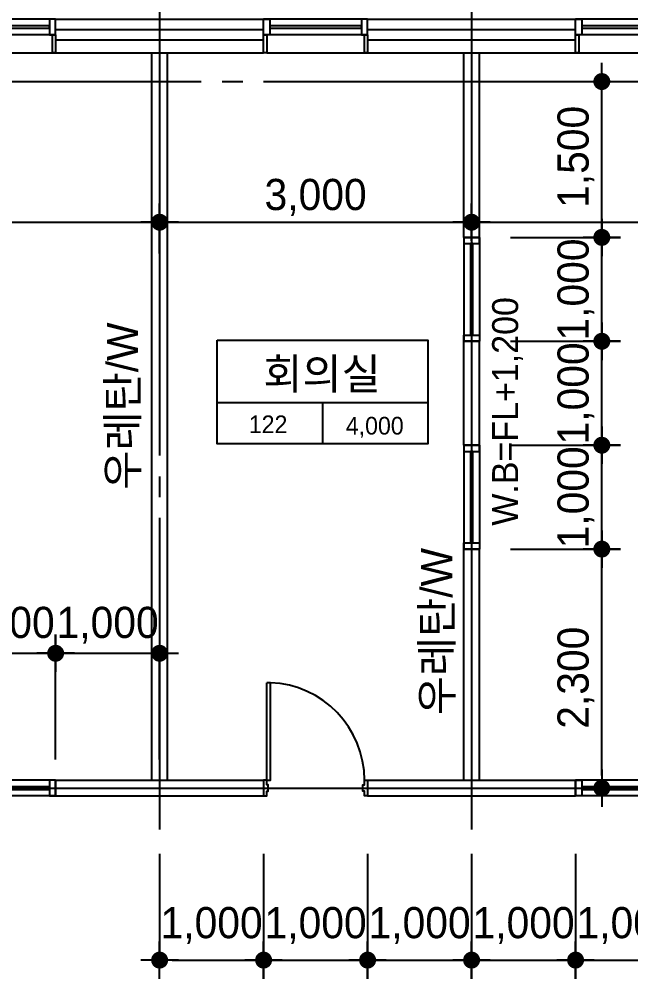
# Model space of a CAD drawing. Extents: x 13990145 to 14069640, y -1806033 to -1750552.
# Drawn here: x 14017089 to 14022971, y -1768764 to -1759529 of the extents above; entities that cross this region are included whole.
import ezdxf
from ezdxf.enums import TextEntityAlignment as Align

# ---------------------------------------------------------------- set-up
doc = ezdxf.new("R2010")
doc.units = 0
doc.header["$LTSCALE"] = 100
doc.header["$MEASUREMENT"] = 0
doc.header["$PDSIZE"] = -10
doc.linetypes.add('CEN', pattern=[66, 60, -2, 2, -2])
doc.layers.get('0').update_dxf_attribs({"linetype": 'CONTINUOUS'})
doc.layers.get('Defpoints').update_dxf_attribs({"linetype": 'CONTINUOUS'})
for name, color, linetype in [('0-내벽고정식', 7, 'CONTINUOUS'), ('CEN', 1, 'CEN'), ('DIM', 7, 'CONTINUOUS'), ('TEX', 3, 'CONTINUOUS'), ('TEXT1', 7, 'CONTINUOUS'), ('TEXT2', 7, 'CONTINUOUS'), ('WALL-UNKNOWN', 3, 'CONTINUOUS'), ('WID', 4, 'CONTINUOUS')]:
    doc.layers.add(name, color=color, linetype=linetype)
doc.styles.add('HY울를도M', font='HYWULM.TTF')
doc.styles.add('굴림', font='H2HDRM.TTF')
doc.dimstyles.new('DIM100', dxfattribs={"dimtxt": 300, "dimasz": 120, "dimexe": 1, "dimexo": 100, "dimgap": 60, "dimtad": 1, "dimdec": 4, "dimzin": 0, "dimdsep": 46, "dimlunit": 6, "dimtxsty": '굴림', "dimblk": 'DOTT', "dimcen": 0.09, "dimadec": 0, "dimazin": 0, "dimtfac": 1, "dimtdec": 4, "dimtofl": 0, "dimtmove": 2, "dimatfit": 2, "dimldrblk": 'DOTT', "dimfxl": 1, "dimtolj": 1, "dimtzin": 0, "dimarcsym": 0})
doc.dimstyles.new('DIM50', dxfattribs={"dimscale": 50, "dimtxt": 3, "dimasz": 1.2, "dimexe": 1, "dimexo": 1, "dimgap": 0.6, "dimtad": 1, "dimdec": 4, "dimzin": 0, "dimdsep": 46, "dimlunit": 6, "dimtxsty": '굴림', "dimblk": 'DOTT', "dimcen": 0.09, "dimadec": 0, "dimazin": 0, "dimtfac": 1, "dimtdec": 4, "dimtofl": 0, "dimtmove": 2, "dimatfit": 2, "dimldrblk": 'DOTT', "dimfxl": 1, "dimtolj": 1, "dimtzin": 0, "dimarcsym": 0})

# ---------------------------------------------------------------- blocks, each defined once
blk = doc.blocks.new('aw-1000-325')
at = {"layer": 'WID', "color": 8}
for p, q in [((970, 325), (0, 325)), ((0, 150), (1000, 150)), ((0, 0), (1000, 0))]:
    blk.add_line(p, q, dxfattribs=at)
at = {"layer": 'WID'}
for points in [[(0, 325), (30, 325), (30, 150), (0, 150)], [(970, 325), (1000, 325), (1000, 150), (970, 150)], [(60, 150), (0, 150), (0, 0), (60, 0)], [(940, 150), (1000, 150), (1000, 0), (940, 0)], [(60, 63), (940, 63), (940, 87), (60, 87)]]:
    blk.add_lwpolyline(points, close=True, dxfattribs=at)
blk = doc.blocks.new('DOTT')
for p, q in [((0, 1.5), (0, -1.5)), ((-1.5, 0), (1.5, 0))]:
    blk.add_line(p, q)
at = {"color": 6, "const_width": 0.68}
blk.add_lwpolyline([(-0.34, 0, 1), (0.34, 0, 1)], format="xyb", close=True, dxfattribs=at)
blk = doc.blocks.new('*D83')
at = {"layer": 'Defpoints', "color": 0, "lineweight": -3, "ltscale": 3}
for p in [(14020439.5, -1757728.6), (14019439.5, -1759528.6), (14020439.5, -1759528.6)]:
    blk.add_point(p, dxfattribs=at)
at = {"layer": 'DIM', "color": 7, "lineweight": -2, "ltscale": 3}
for p, q in [((14019439.5, -1759428.6), (14019439.5, -1757727.6)), ((14019559.5, -1757728.6), (14020319.5, -1757728.6)), ((14020439.5, -1759428.6), (14020439.5, -1757727.6))]:
    blk.add_line(p, q, dxfattribs=at)
at = {"layer": 'DIM', "color": 7, "lineweight": -2, "ltscale": 3, "xscale": 120, "yscale": 120, "zscale": 120, "rotation": 180}
blk.add_blockref('DOTT', (14019439.5, -1757728.6), dxfattribs=at)
at = {"layer": 'DIM', "color": 7, "lineweight": -2, "ltscale": 3, "xscale": 120, "yscale": 120, "zscale": 120}
blk.add_blockref('DOTT', (14020439.5, -1757728.6), dxfattribs=at)
at = {"layer": 'DIM', "color": 3, "ltscale": 3, "insert": (14019939.5, -1757458.9), "char_height": 300, "attachment_point": 5, "style": '굴림'}
blk.add_mtext('\\A1;1,000', dxfattribs=at)
blk = doc.blocks.new('*D85')
at = {"layer": 'Defpoints', "color": 0, "lineweight": -3, "ltscale": 3}
for p in [(14017439.5, -1757728.6), (14016439.5, -1759528.6), (14017439.5, -1759528.6)]:
    blk.add_point(p, dxfattribs=at)
at = {"layer": 'DIM', "color": 7, "lineweight": -2, "ltscale": 3}
for p, q in [((14016439.5, -1759428.6), (14016439.5, -1757727.6)), ((14016559.5, -1757728.6), (14017319.5, -1757728.6)), ((14017439.5, -1759428.6), (14017439.5, -1757727.6))]:
    blk.add_line(p, q, dxfattribs=at)
at = {"layer": 'DIM', "color": 7, "lineweight": -2, "ltscale": 3, "xscale": 120, "yscale": 120, "zscale": 120, "rotation": 180}
blk.add_blockref('DOTT', (14016439.5, -1757728.6), dxfattribs=at)
at = {"layer": 'DIM', "color": 7, "lineweight": -2, "ltscale": 3, "xscale": 120, "yscale": 120, "zscale": 120}
blk.add_blockref('DOTT', (14017439.5, -1757728.6), dxfattribs=at)
at = {"layer": 'DIM', "color": 3, "ltscale": 3, "insert": (14016939.5, -1757458.9), "char_height": 300, "attachment_point": 5, "style": '굴림'}
blk.add_mtext('\\A1;1,000', dxfattribs=at)
blk = doc.blocks.new('*D86')
at = {"layer": 'Defpoints', "color": 0, "lineweight": -3, "ltscale": 3}
for p in [(14022439.5, -1757728.6), (14020439.5, -1759528.6), (14022439.5, -1759528.6)]:
    blk.add_point(p, dxfattribs=at)
at = {"layer": 'DIM', "color": 7, "lineweight": -2, "ltscale": 3}
for p, q in [((14020439.5, -1759428.6), (14020439.5, -1757727.6)), ((14020559.5, -1757728.6), (14022319.5, -1757728.6)), ((14022439.5, -1759428.6), (14022439.5, -1757727.6))]:
    blk.add_line(p, q, dxfattribs=at)
at = {"layer": 'DIM', "color": 7, "lineweight": -2, "ltscale": 3, "xscale": 120, "yscale": 120, "zscale": 120, "rotation": 180}
blk.add_blockref('DOTT', (14020439.5, -1757728.6), dxfattribs=at)
at = {"layer": 'DIM', "color": 7, "lineweight": -2, "ltscale": 3, "xscale": 120, "yscale": 120, "zscale": 120}
blk.add_blockref('DOTT', (14022439.5, -1757728.6), dxfattribs=at)
at = {"layer": 'DIM', "color": 3, "ltscale": 3, "insert": (14021439.5, -1757489.5), "char_height": 300, "attachment_point": 5, "style": '굴림'}
blk.add_mtext('\\A1;2,000', dxfattribs=at)
blk = doc.blocks.new('*D87')
at = {"layer": 'Defpoints', "color": 0, "lineweight": -3, "ltscale": 3}
for p in [(14019439.5, -1757728.6), (14017439.5, -1759528.6), (14019439.5, -1759528.6)]:
    blk.add_point(p, dxfattribs=at)
at = {"layer": 'DIM', "color": 7, "lineweight": -2, "ltscale": 3}
for p, q in [((14017439.5, -1759428.6), (14017439.5, -1757727.6)), ((14017559.5, -1757728.6), (14019319.5, -1757728.6)), ((14019439.5, -1759428.6), (14019439.5, -1757727.6))]:
    blk.add_line(p, q, dxfattribs=at)
at = {"layer": 'DIM', "color": 7, "lineweight": -2, "ltscale": 3, "xscale": 120, "yscale": 120, "zscale": 120, "rotation": 180}
blk.add_blockref('DOTT', (14017439.5, -1757728.6), dxfattribs=at)
at = {"layer": 'DIM', "color": 7, "lineweight": -2, "ltscale": 3, "xscale": 120, "yscale": 120, "zscale": 120}
blk.add_blockref('DOTT', (14019439.5, -1757728.6), dxfattribs=at)
at = {"layer": 'DIM', "color": 3, "ltscale": 3, "insert": (14018439.5, -1757489.5), "char_height": 300, "attachment_point": 5, "style": '굴림'}
blk.add_mtext('\\A1;2,000', dxfattribs=at)
blk = doc.blocks.new('*D88')
at = {"layer": 'Defpoints', "color": 0, "lineweight": -3, "ltscale": 3}
for p in [(14023439.5, -1757728.6), (14022439.5, -1759528.6), (14023439.5, -1759528.6)]:
    blk.add_point(p, dxfattribs=at)
at = {"layer": 'DIM', "color": 7, "lineweight": -2, "ltscale": 3}
for p, q in [((14022439.5, -1759428.6), (14022439.5, -1757727.6)), ((14022559.5, -1757728.6), (14023319.5, -1757728.6)), ((14023439.5, -1759428.6), (14023439.5, -1757727.6))]:
    blk.add_line(p, q, dxfattribs=at)
at = {"layer": 'DIM', "color": 7, "lineweight": -2, "ltscale": 3, "xscale": 120, "yscale": 120, "zscale": 120, "rotation": 180}
blk.add_blockref('DOTT', (14022439.5, -1757728.6), dxfattribs=at)
at = {"layer": 'DIM', "color": 7, "lineweight": -2, "ltscale": 3, "xscale": 120, "yscale": 120, "zscale": 120}
blk.add_blockref('DOTT', (14023439.5, -1757728.6), dxfattribs=at)
at = {"layer": 'DIM', "color": 3, "ltscale": 3, "insert": (14022939.5, -1757458.9), "char_height": 300, "attachment_point": 5, "style": '굴림'}
blk.add_mtext('\\A1;1,000', dxfattribs=at)
blk = doc.blocks.new('aw-1000-150')
at = {"layer": 'WID', "color": 8}
for p, q in [((0, 150), (-1000, 150)), ((0, 0), (-1000, 0))]:
    blk.add_line(p, q, dxfattribs=at)
at = {"layer": 'WID'}
for points in [[(-940, 0), (-1000, 0), (-1000, 150), (-940, 150)], [(-60, 0), (0, 0), (0, 150), (-60, 150)], [(-60, 87), (-940, 87), (-940, 63), (-60, 63)]]:
    blk.add_lwpolyline(points, close=True, dxfattribs=at)
blk = doc.blocks.new('*D225')
at = {"layer": 'Defpoints', "color": 0, "lineweight": -3}
for p in [(14021439.5, -1761482.6), (14021439.5, -1761757.4), (14018439.5, -1762082.6)]:
    blk.add_point(p, dxfattribs=at)
at = {"layer": 'DIM', "color": 7, "lineweight": -2}
for p, q in [((14018439.5, -1761782.6), (14018439.5, -1761382.6)), ((14021439.5, -1761457.4), (14021439.5, -1761382.6)), ((14018559.5, -1761482.6), (14021319.5, -1761482.6))]:
    blk.add_line(p, q, dxfattribs=at)
at = {"layer": 'DIM', "color": 7, "lineweight": -2, "xscale": 120, "yscale": 120, "zscale": 120, "rotation": 180}
blk.add_blockref('DOTT', (14018439.5, -1761482.6), dxfattribs=at)
at = {"layer": 'DIM', "color": 7, "lineweight": -2, "xscale": 120, "yscale": 120, "zscale": 120}
blk.add_blockref('DOTT', (14021439.5, -1761482.6), dxfattribs=at)
at = {"layer": 'DIM', "color": 3, "insert": (14019939.5, -1761243.5), "char_height": 300, "attachment_point": 5, "style": '굴림'}
blk.add_mtext('\\A1;3,000', dxfattribs=at)
blk = doc.blocks.new('*D226')
at = {"layer": 'Defpoints', "color": 0, "lineweight": -3}
for p in [(14018439.5, -1761482.6), (14018439.5, -1762082.6), (14011439.5, -1762183.4)]:
    blk.add_point(p, dxfattribs=at)
at = {"layer": 'DIM', "color": 7, "lineweight": -2}
for p, q in [((14011439.5, -1761883.4), (14011439.5, -1761382.6)), ((14018439.5, -1761782.6), (14018439.5, -1761382.6)), ((14011559.5, -1761482.6), (14018319.5, -1761482.6))]:
    blk.add_line(p, q, dxfattribs=at)
at = {"layer": 'DIM', "color": 7, "lineweight": -2, "xscale": 120, "yscale": 120, "zscale": 120, "rotation": 180}
blk.add_blockref('DOTT', (14011439.5, -1761482.6), dxfattribs=at)
at = {"layer": 'DIM', "color": 7, "lineweight": -2, "xscale": 120, "yscale": 120, "zscale": 120}
blk.add_blockref('DOTT', (14018439.5, -1761482.6), dxfattribs=at)
at = {"layer": 'DIM', "color": 3, "insert": (14014939.5, -1761243.9), "char_height": 300, "attachment_point": 5, "style": '굴림'}
blk.add_mtext('\\A1;7,000', dxfattribs=at)
blk = doc.blocks.new('*D232')
at = {"layer": 'Defpoints', "color": 0, "lineweight": -3, "ltscale": 3}
for p in [(14017439.5, -1765631.3), (14016439.5, -1766753.6), (14017439.5, -1766753.6)]:
    blk.add_point(p, dxfattribs=at)
at = {"layer": 'DIM', "color": 7, "lineweight": -2, "ltscale": 3}
for p, q in [((14016439.5, -1766653.6), (14016439.5, -1765630.3)), ((14016559.5, -1765631.3), (14017319.5, -1765631.3)), ((14017439.5, -1766653.6), (14017439.5, -1765630.3))]:
    blk.add_line(p, q, dxfattribs=at)
at = {"layer": 'DIM', "color": 7, "lineweight": -2, "ltscale": 3, "xscale": 120, "yscale": 120, "zscale": 120, "rotation": 180}
blk.add_blockref('DOTT', (14016439.5, -1765631.3), dxfattribs=at)
at = {"layer": 'DIM', "color": 7, "lineweight": -2, "ltscale": 3, "xscale": 120, "yscale": 120, "zscale": 120}
blk.add_blockref('DOTT', (14017439.5, -1765631.3), dxfattribs=at)
at = {"layer": 'DIM', "color": 3, "ltscale": 3, "insert": (14016939.5, -1765361.7), "char_height": 300, "attachment_point": 5, "style": '굴림'}
blk.add_mtext('\\A1;1,000', dxfattribs=at)
blk = doc.blocks.new('*D233')
at = {"layer": 'Defpoints', "color": 0, "lineweight": -3, "ltscale": 3}
for p in [(14018439.5, -1765631.3), (14017439.5, -1766753.6), (14018439.5, -1766753.6)]:
    blk.add_point(p, dxfattribs=at)
at = {"layer": 'DIM', "color": 7, "lineweight": -2, "ltscale": 3}
for p, q in [((14017439.5, -1766653.6), (14017439.5, -1765630.3)), ((14017559.5, -1765631.3), (14018319.5, -1765631.3)), ((14018439.5, -1766653.6), (14018439.5, -1765630.3))]:
    blk.add_line(p, q, dxfattribs=at)
at = {"layer": 'DIM', "color": 7, "lineweight": -2, "ltscale": 3, "xscale": 120, "yscale": 120, "zscale": 120, "rotation": 180}
blk.add_blockref('DOTT', (14017439.5, -1765631.3), dxfattribs=at)
at = {"layer": 'DIM', "color": 7, "lineweight": -2, "ltscale": 3, "xscale": 120, "yscale": 120, "zscale": 120}
blk.add_blockref('DOTT', (14018439.5, -1765631.3), dxfattribs=at)
at = {"layer": 'DIM', "color": 3, "ltscale": 3, "insert": (14017939.5, -1765361.7), "char_height": 300, "attachment_point": 5, "style": '굴림'}
blk.add_mtext('\\A1;1,000', dxfattribs=at)
blk = doc.blocks.new('TT1')
at = {"layer": 'TEXT1'}
for p, q in [((-1013.5, -599.9), (1013.5, -599.9)), ((0, -599.9), (0, -999.9))]:
    blk.add_line(p, q, dxfattribs=at)
blk.add_lwpolyline([(-1013.5, 0), (1013.5, 0), (1013.5, -999.9), (-1013.5, -999.9)], close=True, dxfattribs=at)
blk = doc.blocks.new('*D267')
at = {"layer": 'Defpoints', "color": 0, "lineweight": -3}
for p in [(14027439.5, -1761482.6), (14021439.5, -1761757.4), (14027439.5, -1761757.4)]:
    blk.add_point(p, dxfattribs=at)
at = {"layer": 'DIM', "color": 7, "lineweight": -2}
for p, q in [((14021439.5, -1761457.4), (14021439.5, -1761382.6)), ((14027439.5, -1761457.4), (14027439.5, -1761382.6)), ((14021559.5, -1761482.6), (14027319.5, -1761482.6))]:
    blk.add_line(p, q, dxfattribs=at)
at = {"layer": 'DIM', "color": 7, "lineweight": -2, "xscale": 120, "yscale": 120, "zscale": 120, "rotation": 180}
blk.add_blockref('DOTT', (14021439.5, -1761482.6), dxfattribs=at)
at = {"layer": 'DIM', "color": 7, "lineweight": -2, "xscale": 120, "yscale": 120, "zscale": 120}
blk.add_blockref('DOTT', (14027439.5, -1761482.6), dxfattribs=at)
at = {"layer": 'DIM', "color": 3, "insert": (14024887.3, -1761243.5), "char_height": 300, "attachment_point": 5, "style": '굴림'}
blk.add_mtext('\\A1;6,000', dxfattribs=at)
blk = doc.blocks.new('*D271')
at = {"layer": 'Defpoints', "color": 0, "lineweight": -3, "ltscale": 3}
for p in [(14022439.5, -1767461.8), (14023439.5, -1767461.8), (14023439.5, -1768584.1)]:
    blk.add_point(p, dxfattribs=at)
at = {"layer": 'DIM', "color": 7, "lineweight": -2, "ltscale": 3}
for p, q in [((14022439.5, -1767561.8), (14022439.5, -1768585.1)), ((14023439.5, -1767561.8), (14023439.5, -1768585.1)), ((14022559.5, -1768584.1), (14023319.5, -1768584.1))]:
    blk.add_line(p, q, dxfattribs=at)
at = {"layer": 'DIM', "color": 7, "lineweight": -2, "ltscale": 3, "xscale": 120, "yscale": 120, "zscale": 120, "rotation": 180}
blk.add_blockref('DOTT', (14022439.5, -1768584.1), dxfattribs=at)
at = {"layer": 'DIM', "color": 7, "lineweight": -2, "ltscale": 3, "xscale": 120, "yscale": 120, "zscale": 120}
blk.add_blockref('DOTT', (14023439.5, -1768584.1), dxfattribs=at)
at = {"layer": 'DIM', "color": 3, "ltscale": 3, "insert": (14022939.5, -1768251.5), "char_height": 300, "attachment_point": 5, "style": '굴림'}
blk.add_mtext('\\A1;1,000', dxfattribs=at)
blk = doc.blocks.new('*D274')
at = {"layer": 'Defpoints', "color": 0, "lineweight": -3, "ltscale": 3}
for p in [(14018439.5, -1767461.8), (14019439.5, -1767461.8), (14019439.5, -1768584.1)]:
    blk.add_point(p, dxfattribs=at)
at = {"layer": 'DIM', "color": 7, "lineweight": -2, "ltscale": 3}
for p, q in [((14018439.5, -1767561.8), (14018439.5, -1768585.1)), ((14019439.5, -1767561.8), (14019439.5, -1768585.1)), ((14018559.5, -1768584.1), (14019319.5, -1768584.1))]:
    blk.add_line(p, q, dxfattribs=at)
at = {"layer": 'DIM', "color": 7, "lineweight": -2, "ltscale": 3, "xscale": 120, "yscale": 120, "zscale": 120, "rotation": 180}
blk.add_blockref('DOTT', (14018439.5, -1768584.1), dxfattribs=at)
at = {"layer": 'DIM', "color": 7, "lineweight": -2, "ltscale": 3, "xscale": 120, "yscale": 120, "zscale": 120}
blk.add_blockref('DOTT', (14019439.5, -1768584.1), dxfattribs=at)
at = {"layer": 'DIM', "color": 3, "ltscale": 3, "insert": (14018939.5, -1768251.5), "char_height": 300, "attachment_point": 5, "style": '굴림'}
blk.add_mtext('\\A1;1,000', dxfattribs=at)
blk = doc.blocks.new('*D275')
at = {"layer": 'Defpoints', "color": 0, "lineweight": -3, "ltscale": 3}
for p in [(14019439.5, -1767461.8), (14020439.5, -1767461.8), (14020439.5, -1768584.1)]:
    blk.add_point(p, dxfattribs=at)
at = {"layer": 'DIM', "color": 7, "lineweight": -2, "ltscale": 3}
for p, q in [((14019439.5, -1767561.8), (14019439.5, -1768585.1)), ((14020439.5, -1767561.8), (14020439.5, -1768585.1)), ((14019559.5, -1768584.1), (14020319.5, -1768584.1))]:
    blk.add_line(p, q, dxfattribs=at)
at = {"layer": 'DIM', "color": 7, "lineweight": -2, "ltscale": 3, "xscale": 120, "yscale": 120, "zscale": 120, "rotation": 180}
blk.add_blockref('DOTT', (14019439.5, -1768584.1), dxfattribs=at)
at = {"layer": 'DIM', "color": 7, "lineweight": -2, "ltscale": 3, "xscale": 120, "yscale": 120, "zscale": 120}
blk.add_blockref('DOTT', (14020439.5, -1768584.1), dxfattribs=at)
at = {"layer": 'DIM', "color": 3, "ltscale": 3, "insert": (14019939.5, -1768251.5), "char_height": 300, "attachment_point": 5, "style": '굴림'}
blk.add_mtext('\\A1;1,000', dxfattribs=at)
blk = doc.blocks.new('*D276')
at = {"layer": 'Defpoints', "color": 0, "lineweight": -3, "ltscale": 3}
for p in [(14020439.5, -1767461.8), (14021439.5, -1767461.8), (14021439.5, -1768584.1)]:
    blk.add_point(p, dxfattribs=at)
at = {"layer": 'DIM', "color": 7, "lineweight": -2, "ltscale": 3}
for p, q in [((14020439.5, -1767561.8), (14020439.5, -1768585.1)), ((14021439.5, -1767561.8), (14021439.5, -1768585.1)), ((14020559.5, -1768584.1), (14021319.5, -1768584.1))]:
    blk.add_line(p, q, dxfattribs=at)
at = {"layer": 'DIM', "color": 7, "lineweight": -2, "ltscale": 3, "xscale": 120, "yscale": 120, "zscale": 120, "rotation": 180}
blk.add_blockref('DOTT', (14020439.5, -1768584.1), dxfattribs=at)
at = {"layer": 'DIM', "color": 7, "lineweight": -2, "ltscale": 3, "xscale": 120, "yscale": 120, "zscale": 120}
blk.add_blockref('DOTT', (14021439.5, -1768584.1), dxfattribs=at)
at = {"layer": 'DIM', "color": 3, "ltscale": 3, "insert": (14020939.5, -1768251.5), "char_height": 300, "attachment_point": 5, "style": '굴림'}
blk.add_mtext('\\A1;1,000', dxfattribs=at)
blk = doc.blocks.new('*D280')
at = {"layer": 'Defpoints', "color": 0, "lineweight": -3, "ltscale": 3}
for p in [(14021439.5, -1767461.8), (14022439.5, -1767461.8), (14022439.5, -1768584.1)]:
    blk.add_point(p, dxfattribs=at)
at = {"layer": 'DIM', "color": 7, "lineweight": -2, "ltscale": 3}
for p, q in [((14021439.5, -1767561.8), (14021439.5, -1768585.1)), ((14022439.5, -1767561.8), (14022439.5, -1768585.1)), ((14021559.5, -1768584.1), (14022319.5, -1768584.1))]:
    blk.add_line(p, q, dxfattribs=at)
at = {"layer": 'DIM', "color": 7, "lineweight": -2, "ltscale": 3, "xscale": 120, "yscale": 120, "zscale": 120, "rotation": 180}
blk.add_blockref('DOTT', (14021439.5, -1768584.1), dxfattribs=at)
at = {"layer": 'DIM', "color": 7, "lineweight": -2, "ltscale": 3, "xscale": 120, "yscale": 120, "zscale": 120}
blk.add_blockref('DOTT', (14022439.5, -1768584.1), dxfattribs=at)
at = {"layer": 'DIM', "color": 3, "ltscale": 3, "insert": (14021939.5, -1768251.5), "char_height": 300, "attachment_point": 5, "style": '굴림'}
blk.add_mtext('\\A1;1,000', dxfattribs=at)
blk = doc.blocks.new('D1000-W150')
at = {"layer": 'WID'}
for points in [[(0, -150), (0, 0), (-30, 0), (-30, -45), (-45, -45), (-45, -105), (-30, -105), (-30, -150), (0, -150), (0, -150)], [(-1000, -150), (-1000, 0), (-970, 0), (-970, -45), (-955, -45), (-955, -105), (-970, -105), (-970, -150), (-1000, -150), (-1000, -150)], [(-30, -150), (-65, -150), (-65, -1089.3), (-30, -1089.3)], [(-30, -150), (-30, -1089.3)]]:
    blk.add_lwpolyline(points, dxfattribs=at)
blk.add_arc((-30, -150), 940, 180, 267.86615, dxfattribs=at)
blk = doc.blocks.new('*D285')
at = {"layer": 'Defpoints', "color": 0, "lineweight": -3}
for p in [(14021514.5, -1761628.6), (14022691.9, -1761628.6), (14021514.5, -1762628.6)]:
    blk.add_point(p, dxfattribs=at)
at = {"layer": 'DIM', "color": 7, "lineweight": -2}
for p, q in [((14021814.5, -1761628.6), (14022791.9, -1761628.6)), ((14022691.9, -1762508.6), (14022691.9, -1761748.6)), ((14021814.5, -1762628.6), (14022791.9, -1762628.6))]:
    blk.add_line(p, q, dxfattribs=at)
at = {"layer": 'DIM', "color": 7, "lineweight": -2, "xscale": 120, "yscale": 120, "zscale": 120}
for p, rotation in [((14022691.9, -1761628.6), 90), ((14022691.9, -1762628.6), 270)]:
    blk.add_blockref('DOTT', p, dxfattribs=dict(at, rotation=rotation))
at = {"layer": 'DIM', "color": 3, "insert": (14022443.1, -1762130.2), "char_height": 300, "attachment_point": 5, "rotation": 90, "style": '굴림'}
blk.add_mtext('\\A1;1,000', dxfattribs=at)
blk = doc.blocks.new('*D286')
at = {"layer": 'Defpoints', "color": 0, "lineweight": -3}
for p in [(14021514.5, -1760128.6), (14022691.9, -1760128.6), (14021514.5, -1761628.6)]:
    blk.add_point(p, dxfattribs=at)
at = {"layer": 'DIM', "color": 7, "lineweight": -2}
for p, q in [((14021814.5, -1760128.6), (14022791.9, -1760128.6)), ((14022691.9, -1761508.6), (14022691.9, -1760248.6)), ((14021814.5, -1761628.6), (14022791.9, -1761628.6))]:
    blk.add_line(p, q, dxfattribs=at)
at = {"layer": 'DIM', "color": 7, "lineweight": -2, "xscale": 120, "yscale": 120, "zscale": 120}
for p, rotation in [((14022691.9, -1760128.6), 90), ((14022691.9, -1761628.6), 270)]:
    blk.add_blockref('DOTT', p, dxfattribs=dict(at, rotation=rotation))
at = {"layer": 'DIM', "color": 3, "insert": (14022443.1, -1760853.4), "char_height": 300, "attachment_point": 5, "rotation": 90, "style": '굴림'}
blk.add_mtext('\\A1;1,500', dxfattribs=at)
blk = doc.blocks.new('*D287')
at = {"layer": 'Defpoints', "color": 0, "lineweight": -3}
for p in [(14021514.5, -1762628.6), (14022691.9, -1762628.6), (14021514.5, -1763628.6)]:
    blk.add_point(p, dxfattribs=at)
at = {"layer": 'DIM', "color": 7, "lineweight": -2}
for p, q in [((14021814.5, -1762628.6), (14022791.9, -1762628.6)), ((14022691.9, -1763508.6), (14022691.9, -1762748.6)), ((14021814.5, -1763628.6), (14022791.9, -1763628.6))]:
    blk.add_line(p, q, dxfattribs=at)
at = {"layer": 'DIM', "color": 7, "lineweight": -2, "xscale": 120, "yscale": 120, "zscale": 120}
for p, rotation in [((14022691.9, -1762628.6), 90), ((14022691.9, -1763628.6), 270)]:
    blk.add_blockref('DOTT', p, dxfattribs=dict(at, rotation=rotation))
at = {"layer": 'DIM', "color": 3, "insert": (14022443.1, -1763130.2), "char_height": 300, "attachment_point": 5, "rotation": 90, "style": '굴림'}
blk.add_mtext('\\A1;1,000', dxfattribs=at)
blk = doc.blocks.new('*D288')
at = {"layer": 'Defpoints', "color": 0, "lineweight": -3}
for p in [(14021514.5, -1763628.6), (14022691.9, -1763628.6), (14021514.5, -1764628.6)]:
    blk.add_point(p, dxfattribs=at)
at = {"layer": 'DIM', "color": 7, "lineweight": -2}
for p, q in [((14021814.5, -1763628.6), (14022791.9, -1763628.6)), ((14022691.9, -1764508.6), (14022691.9, -1763748.6)), ((14021814.5, -1764628.6), (14022791.9, -1764628.6))]:
    blk.add_line(p, q, dxfattribs=at)
at = {"layer": 'DIM', "color": 7, "lineweight": -2, "xscale": 120, "yscale": 120, "zscale": 120}
for p, rotation in [((14022691.9, -1763628.6), 90), ((14022691.9, -1764628.6), 270)]:
    blk.add_blockref('DOTT', p, dxfattribs=dict(at, rotation=rotation))
at = {"layer": 'DIM', "color": 3, "insert": (14022443.1, -1764130.2), "char_height": 300, "attachment_point": 5, "rotation": 90, "style": '굴림'}
blk.add_mtext('\\A1;1,000', dxfattribs=at)
blk = doc.blocks.new('*D289')
at = {"layer": 'Defpoints', "color": 0, "lineweight": -3}
for p in [(14021514.5, -1764628.6), (14022691.9, -1764628.6), (14021439.5, -1766928.6)]:
    blk.add_point(p, dxfattribs=at)
at = {"layer": 'DIM', "color": 7, "lineweight": -2}
for p, q in [((14021814.5, -1764628.6), (14022791.9, -1764628.6)), ((14022691.9, -1766808.6), (14022691.9, -1764748.6)), ((14021739.5, -1766928.6), (14022791.9, -1766928.6))]:
    blk.add_line(p, q, dxfattribs=at)
at = {"layer": 'DIM', "color": 7, "lineweight": -2, "xscale": 120, "yscale": 120, "zscale": 120}
for p, rotation in [((14022691.9, -1764628.6), 90), ((14022691.9, -1766928.6), 270)]:
    blk.add_blockref('DOTT', p, dxfattribs=dict(at, rotation=rotation))
at = {"layer": 'DIM', "color": 3, "insert": (14022443.1, -1765866.4), "char_height": 300, "attachment_point": 5, "rotation": 90, "style": '굴림'}
blk.add_mtext('\\A1;2,300', dxfattribs=at)

msp = doc.modelspace()

# ---------------------------------------------------------------- linework, layer by layer
at = {"layer": '0-내벽고정식'}
for p, q in [((14017439.53431, -1759853.57588), (14019439.53431, -1759853.57588)), ((14020439.53431, -1759853.57588), (14022514.53431, -1759853.57588))]:
    msp.add_line(p, q, dxfattribs=at)
at = {"layer": '0-내벽고정식', "color": 6}
for p, q in [((14018364.53431, -1766853.57588), (14018364.53431, -1759853.57588)), ((14018514.53431, -1766853.57588), (14018514.53431, -1759853.57588)), ((14021364.53431, -1761628.57588), (14021364.53431, -1759853.57588)), ((14021514.53431, -1761628.57588), (14021514.53431, -1759853.57588)), ((14021364.53431, -1761628.57588), (14021514.53431, -1761628.57588)), ((14021364.53431, -1763628.57588), (14021364.53431, -1762628.57588)), ((14021364.53431, -1762628.57588), (14021514.53431, -1762628.57588)), ((14021514.53431, -1763628.57588), (14021514.53431, -1762628.57588)), ((14021364.53431, -1763628.57588), (14021514.53431, -1763628.57588)), ((14021364.53431, -1766853.57588), (14021364.53431, -1764628.57588)), ((14021364.53431, -1764628.57588), (14021514.53431, -1764628.57588)), ((14021514.53431, -1766853.57588), (14021514.53431, -1764628.57588)), ((14017439.53431, -1766853.57588), (14018439.53431, -1766853.57588)), ((14017439.53431, -1766853.57588), (14017439.53431, -1767003.57588)), ((14017439.53431, -1766853.57588), (14017439.53431, -1767003.57588)), ((14018439.53431, -1766853.57588), (14019439.53431, -1766853.57588)), ((14019439.53431, -1766853.57588), (14019439.53431, -1767003.57588)), ((14020439.53431, -1766853.57588), (14022439.53431, -1766853.57588)), ((14020439.53431, -1766853.57588), (14020439.53431, -1767003.57588)), ((14021364.53431, -1766853.57588), (14021514.53431, -1766853.57588)), ((14022439.53431, -1766853.57588), (14022439.53431, -1767003.57588)), ((14017439.53431, -1767003.57588), (14018439.53431, -1767003.57588)), ((14018439.53431, -1767003.57588), (14019439.53431, -1767003.57588)), ((14020439.53431, -1767003.57588), (14022439.53431, -1767003.57588))]:
    msp.add_line(p, q, dxfattribs=at)
at = {"layer": 'CEN', "linetype": 'CEN'}
for p, q in [((14018439.53431, -1757728.57588), (14018439.53431, -1767328.57588)), ((14021439.53431, -1757728.57588), (14021439.53431, -1767328.57588)), ((13993039.53431, -1760128.57588), (14067039.53431, -1760128.57588)), ((13993039.53431, -1760128.57588), (14067039.53431, -1760128.57588)), ((14003039.53431, -1766928.57588), (14035866.94986, -1766928.57588))]:
    msp.add_line(p, q, dxfattribs=at)
at = {"layer": 'WALL-UNKNOWN', "color": 4}
for p, q in [((14017439.53431, -1759528.57588), (14019439.53431, -1759528.57588)), ((14020439.53431, -1759528.57588), (14022439.53431, -1759528.57588)), ((14017439.53431, -1759628.57588), (14019439.53431, -1759628.57588)), ((14020439.53431, -1759628.57588), (14022439.53431, -1759628.57588)), ((14017439.53431, -1759728.57588), (14019439.53431, -1759728.57588)), ((14020439.53431, -1759728.57588), (14022439.53431, -1759728.57588))]:
    msp.add_line(p, q, dxfattribs=at)

# ---------------------------------------------------------------- block references
at = {"layer": 'TEX', "lineweight": -3, "rotation": 90}
for p in [(14021514.53431, -1761628.57588), (14021514.53431, -1763628.57588)]:
    msp.add_blockref('aw-1000-150', p, dxfattribs=at)
at = {"layer": 'TEX', "lineweight": -3}
for p in [(14017439.53431, -1767003.57588), (14023439.53431, -1767003.57588)]:
    msp.add_blockref('aw-1000-150', p, dxfattribs=at)
at = {"layer": 'TEXT1'}
msp.add_blockref('TT1', (14020005.70141, -1762616.29345), dxfattribs=at)
at = {"layer": 'WID', "rotation": 180}
for name, p in [('aw-1000-325', (14017439.53431, -1759528.57588)), ('aw-1000-325', (14020439.53431, -1759528.57588)), ('aw-1000-325', (14023439.53431, -1759528.57588)), ('D1000-W150', (14019439.53431, -1767003.57588))]:
    msp.add_blockref(name, p, dxfattribs=at)

# ---------------------------------------------------------------- texts
at = {"layer": 'TEXT1', "style": 'HY울를도M'}
for p in [(14018232.00307, -1763251.65741), (14021253.39087, -1765421.99184)]:
    msp.add_text('우레탄/W', height=300, rotation=90, dxfattribs=at).set_placement(p, align=Align.CENTER)
msp.add_text('회의실', height=300, dxfattribs=at).set_placement((14020001.58698, -1763091.74263), align=Align.CENTER)
at = {"layer": 'TEXT1', "color": 2, "style": 'HY울를도M'}
msp.add_text('122', height=170, dxfattribs=at).set_placement((14019482.61906, -1763427.34045), align=Align.MIDDLE_CENTER)
at = {"layer": 'TEXT1', "style": 'HY울를도M'}
msp.add_text('4,000', height=170, dxfattribs=at).set_placement((14020508.33494, -1763440.87255), align=Align.MIDDLE_CENTER)
at = {"layer": 'TEXT2', "style": 'HY울를도M'}
msp.add_text('W.B=FL+1,200', height=250, rotation=90, dxfattribs=at).set_placement((14021887.00599, -1763303.24415), align=Align.CENTER)

# ---------------------------------------------------------------- dimensions: what is measured, and where the dimension line sits
at = {"layer": 'DIM', "ltscale": 3}
for base, p1, p2, picture, middle in [((14017439.53431, -1757728.57588), (14016439.53431, -1759528.57588), (14017439.53431, -1759528.57588), '*D85', (14016939.53431, -1757458.90757)), ((14019439.53431, -1757728.57588), (14017439.53431, -1759528.57588), (14019439.53431, -1759528.57588), '*D87', (14018439.53431, -1757489.53765)), ((14020439.53431, -1757728.57588), (14019439.53431, -1759528.57588), (14020439.53431, -1759528.57588), '*D83', (14019939.53431, -1757458.90757)), ((14022439.53431, -1757728.57588), (14020439.53431, -1759528.57588), (14022439.53431, -1759528.57588), '*D86', (14021439.53431, -1757489.53765)), ((14023439.53431, -1757728.57588), (14022439.53431, -1759528.57588), (14023439.53431, -1759528.57588), '*D88', (14022939.53431, -1757458.90757)), ((14017439.53431, -1765631.32922), (14016439.53431, -1766753.57588), (14017439.53431, -1766753.57588), '*D232', (14016939.53431, -1765361.66091)), ((14018439.53431, -1765631.32922), (14017439.53431, -1766753.57588), (14018439.53431, -1766753.57588), '*D233', (14017939.53431, -1765361.66091))]:
    dim = msp.add_linear_dim(base=base, p1=p1, p2=p2, dimstyle='DIM100', dxfattribs=at)
    dim.commit()
    dim.dimension.update_dxf_attribs({"geometry": picture, "text_midpoint": middle})
at = {"layer": 'DIM'}
for base, p1, p2, picture, middle in [((14022691.94986, -1760128.57588), (14021514.53431, -1761628.57588), (14021514.53431, -1760128.57588), '*D286', (14022443.1489, -1760853.44071)), ((14022691.94986, -1761628.57588), (14021514.53431, -1762628.57588), (14021514.53431, -1761628.57588), '*D285', (14022443.1489, -1762130.23525)), ((14022691.94986, -1762628.57588), (14021514.53431, -1763628.57588), (14021514.53431, -1762628.57588), '*D287', (14022443.1489, -1763130.23525)), ((14022691.94986, -1763628.57588), (14021514.53431, -1764628.57588), (14021514.53431, -1763628.57588), '*D288', (14022443.1489, -1764130.23525)), ((14022691.94986, -1764628.57588), (14021439.53431, -1766928.57588), (14021514.53431, -1764628.57588), '*D289', (14022443.1489, -1765866.42175))]:
    dim = msp.add_linear_dim(base=base, p1=p1, p2=p2, angle=270, dimstyle='DIM50', override={"dimscale": 100, "dimexo": 3}, dxfattribs=at)
    dim.commit()
    dim.dimension.update_dxf_attribs({"geometry": picture, "text_midpoint": middle, "dimtype": 128})
for base, p1, p2, picture, middle in [((14018439.53431, -1761482.57588), (14011439.53431, -1762183.37395), (14018439.53431, -1762082.57588), '*D226', (14014939.53431, -1761243.90757)), ((14021439.53431, -1761482.57588), (14018439.53431, -1762082.57588), (14021439.53431, -1761757.35167), '*D225', (14019939.53431, -1761243.53765))]:
    dim = msp.add_linear_dim(base=base, p1=p1, p2=p2, dimstyle='DIM50', override={"dimscale": 100, "dimexo": 3}, dxfattribs=at)
    dim.commit()
    dim.dimension.update_dxf_attribs({"geometry": picture, "text_midpoint": middle})
dim = msp.add_linear_dim(base=(14027439.53431, -1761482.57588), p1=(14021439.53431, -1761757.35167), p2=(14027439.53431, -1761757.35167), dimstyle='DIM50', override={"dimscale": 100, "dimexo": 3}, dxfattribs=at)
dim.commit()
dim.dimension.update_dxf_attribs({"geometry": '*D267', "text_midpoint": (14024887.27447, -1761243.53765), "dimtype": 128})
at = {"layer": 'DIM', "ltscale": 3}
for base, p1, p2, picture, middle in [((14019439.53431, -1768584.07662), (14018439.53431, -1767461.82997), (14019439.53431, -1767461.82997), '*D274', (14018939.53431, -1768251.47019)), ((14020439.53431, -1768584.07662), (14019439.53431, -1767461.82997), (14020439.53431, -1767461.82997), '*D275', (14019939.53431, -1768251.47019)), ((14021439.53431, -1768584.07662), (14020439.53431, -1767461.82997), (14021439.53431, -1767461.82997), '*D276', (14020939.53431, -1768251.47019)), ((14022439.53431, -1768584.07662), (14021439.53431, -1767461.82997), (14022439.53431, -1767461.82997), '*D280', (14021939.53431, -1768251.47019)), ((14023439.53431, -1768584.07662), (14022439.53431, -1767461.82997), (14023439.53431, -1767461.82997), '*D271', (14022939.53431, -1768251.47019))]:
    dim = msp.add_linear_dim(base=base, p1=p1, p2=p2, dimstyle='DIM100', dxfattribs=at)
    dim.commit()
    dim.dimension.update_dxf_attribs({"geometry": picture, "text_midpoint": middle, "dimtype": 128})

doc.saveas('drawing.dxf')
